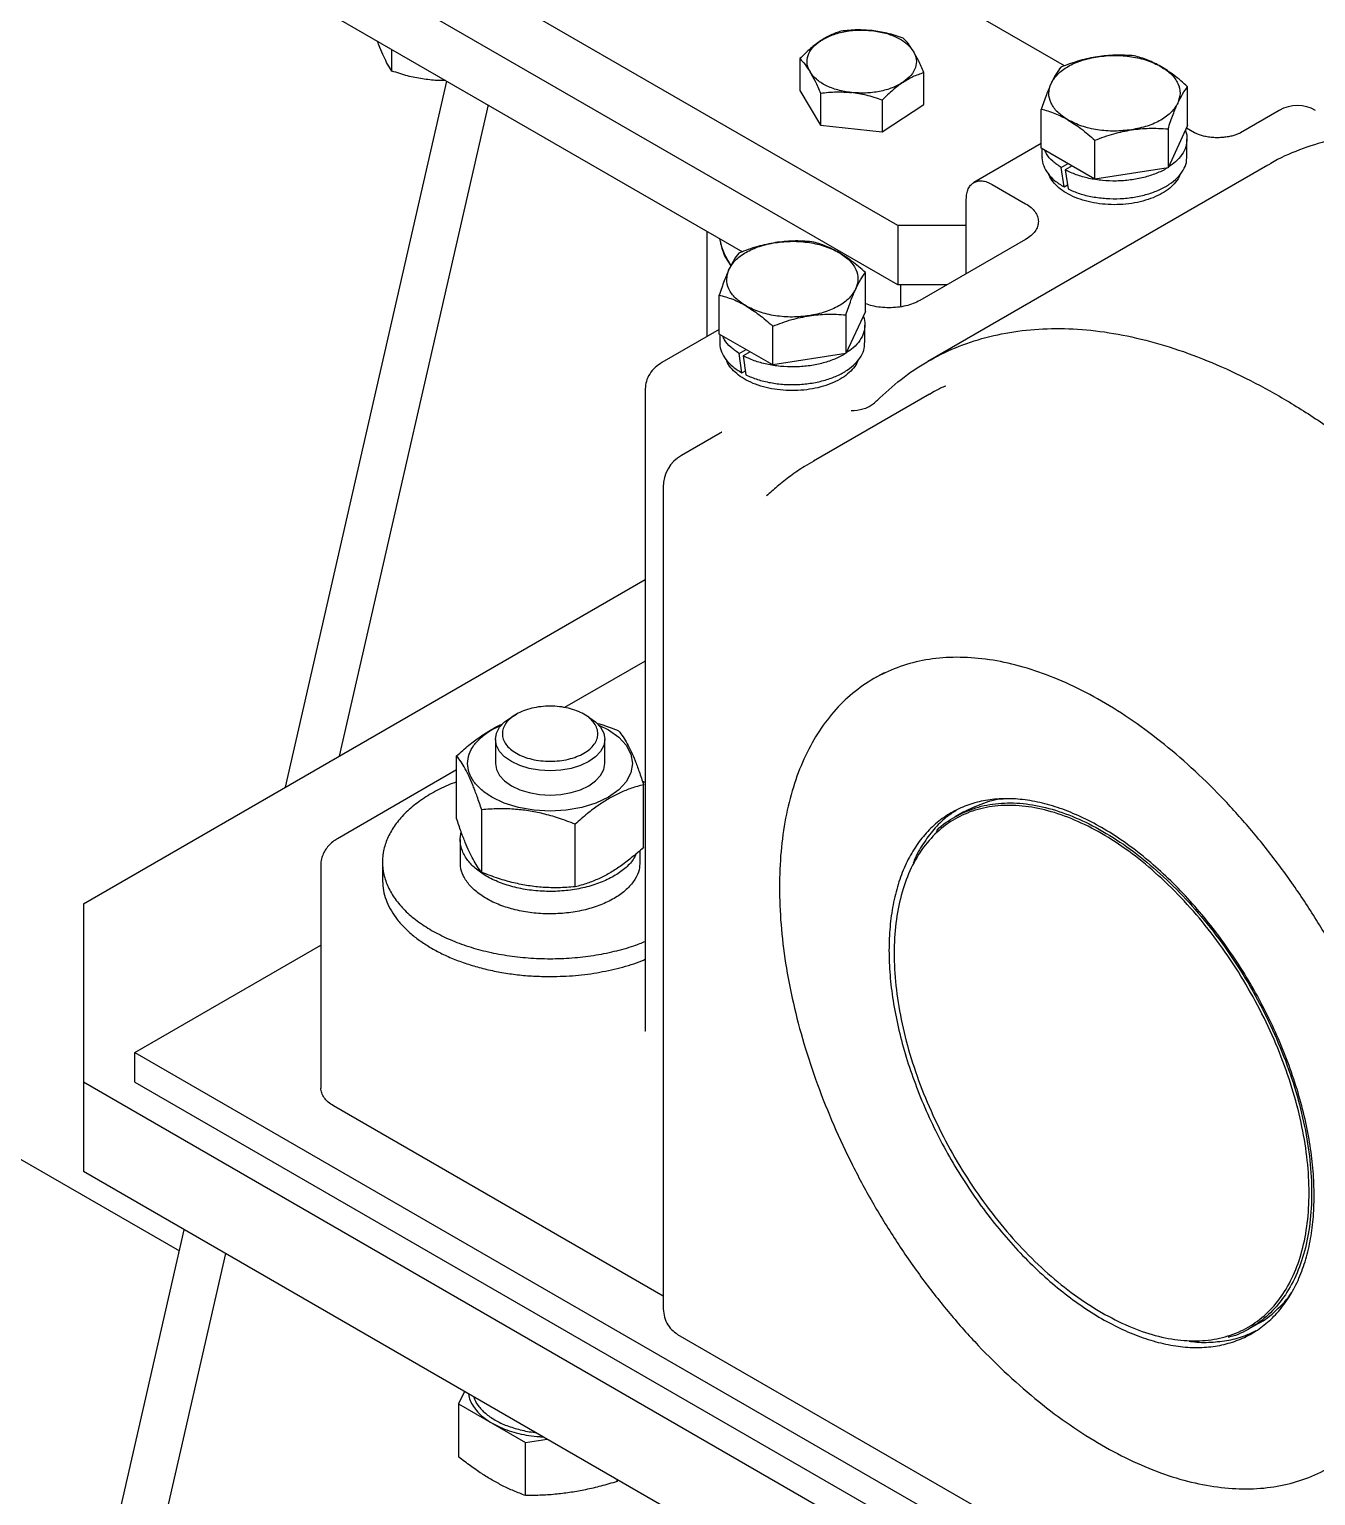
# Model space of a CAD drawing. Header units: millimetres. Extents: x 1293 to 41893, y 1011 to 26911.
# Drawn here: x 5473.9 to 5709.2, y 21956 to 22224.3 of the extents above; entities that cross this region are included whole.
import ezdxf

# ---------------------------------------------------------------- set-up
doc = ezdxf.new("R2010")
doc.units = ezdxf.units.MM
doc.header["$LTSCALE"] = 50
doc.layers.add('MAQUINAS', color=11, linetype='Continuous')

msp = doc.modelspace()

# ---------------------------------------------------------------- linework, layer by layer
at = {"layer": 'MAQUINAS', "linetype": 'Continuous', "lineweight": 25}
for p, q in [((5663.2521446, 22217.6446707), (5470.584074, 22328.8695804)), ((5632.7472273, 22188.4473862), (5430.043288, 22305.4658796)), ((5632.7472273, 22177.5601754), (5430.043288, 22294.5786687)), ((5430.5146925, 22283.963594), (5604.3227431, 22183.6263421)), ((5540.2008523, 22216.701238), (5540.2008523, 22220.6431217)), ((5614.8099721, 22218.9614206), (5614.8099721, 22213.1148501)), ((5637.485156, 22210.5873207), (5637.485156, 22216.4338912)), ((5520.738193, 22085.6665492), (5550.2514408, 22214.8410405)), ((5614.8099721, 22213.1148501), (5618.5829156, 22206.814786)), ((5618.5829156, 22212.6613565), (5618.5829156, 22206.814786)), ((5685.7717295, 22206.7358085), (5685.7717295, 22213.830081)), ((5557.7939131, 22210.4868639), (5530.5726128, 22091.3438389)), ((5629.9205075, 22211.3975918), (5629.9205075, 22205.5510213)), ((5629.9205075, 22205.5510213), (5637.485156, 22210.5873207)), ((5659.0032078, 22202.5951525), (5659.0032078, 22209.689425)), ((5702.5241272, 22209.4903054), (5695.4530594, 22205.4082648)), ((5618.5829156, 22206.814786), (5629.9205075, 22205.5510213)), ((5685.7717295, 22206.7358085), (5682.1854276, 22199.0092392)), ((5682.1854276, 22206.1035117), (5682.1854276, 22199.0092392)), ((5687.0342396, 22205.4082648), (5685.5525619, 22206.2636191)), ((5659.0032078, 22203.415736), (5646.6626915, 22196.2917076)), ((5668.8011668, 22196.9389112), (5659.0032078, 22202.5951525)), ((5659.1241353, 22202.5253425), (5659.1241353, 22200.996436)), ((5668.8011668, 22196.9389112), (5668.8011668, 22204.0331837)), ((5685.650802, 22200.996436), (5685.650802, 22204.2299376)), ((5700.4546496, 22199.4816041), (5638.2292529, 22163.5596472)), ((5662.6653916, 22199.021624), (5663.9294015, 22199.7513214)), ((5664.6555936, 22199.3622991), (5663.3654273, 22198.617502)), ((5663.1536999, 22195.4999559), (5662.6653916, 22199.021624)), ((5663.3654273, 22198.617502), (5663.8906664, 22195.1171535)), ((5682.1854276, 22199.0092392), (5668.8011668, 22196.9389112)), ((5649.9957539, 22195.9616539), (5656.1240127, 22192.4238854)), ((5663.1536999, 22195.4999559), (5663.8113923, 22195.8796336)), ((5645.2817087, 22179.6334917), (5645.2817087, 22193.2394089)), ((5597.8632974, 22168.120417), (5597.8632974, 22187.3553007)), ((5645.2817087, 22188.4473862), (5632.7472273, 22188.4473862)), ((5632.7472273, 22188.4473862), (5632.7472273, 22177.5601754)), ((5656.1240127, 22185.8926205), (5636.7964273, 22174.735043)), ((5601.1040154, 22182.7754957), (5602.2031378, 22181.0442828)), ((5626.8461644, 22172.7188038), (5626.8461644, 22179.8130764)), ((5600.0776427, 22168.5781478), (5600.0776427, 22175.6724203)), ((5641.6902304, 22177.5601754), (5632.7472273, 22177.5601754)), ((5633.2186364, 22177.5601754), (5633.2186364, 22173.5618841)), ((5626.8461644, 22172.7188038), (5623.2598625, 22164.9922345)), ((5609.8756017, 22162.9219065), (5609.8756017, 22170.016179)), ((5623.2598625, 22172.086507), (5623.2598625, 22164.9922345)), ((5626.7252369, 22166.9794313), (5626.7252369, 22170.212933)), ((5600.0776427, 22169.3987313), (5589.6061343, 22163.3536582)), ((5609.8756017, 22162.9219065), (5600.0776427, 22168.5781478)), ((5600.1985702, 22168.5083378), (5600.1985702, 22166.9794313)), ((5603.7398265, 22165.0046194), (5605.0038364, 22165.7343167)), ((5604.2281348, 22161.4829512), (5603.7398265, 22165.0046194)), ((5605.7300285, 22165.3452945), (5604.4398622, 22164.6004973)), ((5604.4398622, 22164.6004973), (5604.9651013, 22161.1001489)), ((5623.2598625, 22164.9922345), (5609.8756017, 22162.9219065)), ((5604.2281348, 22161.4829512), (5604.8858272, 22161.8626289)), ((5586.5583442, 22158.5420641), (5586.5583442, 22041.5045477)), ((5638.5386802, 22157.5800397), (5617.3254768, 22145.333918)), ((5600.2293462, 22150.4367853), (5593.1582784, 22146.3547447)), ((5589.8246741, 22140.5810857), (5589.8246741, 21990.5904203)), ((5483.7834033, 22064.3330032), (5586.5583442, 22123.6637137)), ((5586.5583442, 22108.7409172), (5571.8079194, 22100.2256782)), ((5630.2527836, 22106.609923), (5628.3671655, 22105.5213788)), ((5562.0788108, 22098.4965612), (5562.9718867, 22099.0122906)), ((5576.2220954, 22098.4958978), (5575.3288744, 22099.0117109)), ((5559.1498786, 22094.4145207), (5559.1498786, 22090.0022063)), ((5579.1498786, 22090.0022063), (5579.1498786, 22094.4145207)), ((5552.0477675, 22079.9481205), (5552.0477675, 22091.4115005)), ((5552.0477675, 22088.8183853), (5530.2423902, 22076.230409)), ((5586.5583442, 22086.5151008), (5586.05064, 22086.7109382)), ((5586.2519897, 22074.6572822), (5586.2519897, 22086.1206622)), ((5556.6302644, 22070.0752819), (5556.6302644, 22081.5386619)), ((5573.7323755, 22067.4298628), (5573.7323755, 22078.8932428)), ((5644.6825561, 22081.069755), (5643.2683425, 22080.2533469)), ((5552.6965453, 22076.0883509), (5552.6965453, 22071.9838724)), ((5585.6032119, 22071.9838724), (5585.6032119, 22074.098286)), ((5527.2087531, 22071.4386272), (5527.2087531, 22030.6115866)), ((5538.4832119, 22071.9838724), (5538.4832119, 22068.7177091)), ((5538.5131356, 22068.7166812), (5538.4865038, 22068.4583201)), ((5483.7834033, 22064.3330032), (5483.7834033, 22015.3458625)), ((5493.2114938, 22037.1202841), (5527.2087531, 22056.7464842)), ((5632.0823821, 22055.5297273), (5632.0823821, 22055.2575913)), ((5493.2114938, 22037.1202841), (5879.7632008, 21813.9687336)), ((5493.2114938, 22031.6766787), (5493.2114938, 22037.1202841)), ((5945.7598337, 21764.9833622), (5483.7834033, 22031.6766787)), ((5493.2114938, 22031.6766787), (5879.7632008, 21808.5251282)), ((5589.8246741, 21992.5512216), (5529.5518989, 22027.3459541)), ((5470.5840889, 22018.5840633), (5501.3531432, 22000.8214663)), ((5945.7598337, 21748.652546), (5483.7834033, 22015.3458625)), ((5477.18374, 21895.0360787), (5502.2375793, 22004.6924935)), ((5509.7800516, 22000.3383169), (5484.7262124, 21890.6819021)), ((5670.0242784, 21989.5331778), (5670.2599424, 21989.3970877)), ((5697.2639541, 21986.7200697), (5698.6781677, 21987.5364779)), ((5592.467787, 21985.545706), (5757.4593693, 21890.298093)), ((5553.4799166, 21975.1109218), (5552.4195525, 21972.8264024)), ((5552.4195525, 21972.8264024), (5552.4195525, 21963.1078758)), ((5552.4195525, 21972.8264024), (5564.6670012, 21965.7561007)), ((5564.6670012, 21965.7561007), (5568.6243338, 21966.3682358)), ((5564.6670012, 21956.0375742), (5564.6670012, 21965.7561007)), ((5581.3973273, 21958.6254842), (5581.3973273, 21958.9945437)), ((5581.561974, 21958.8994951), (5581.3973273, 21958.6254842))]:
    msp.add_line(p, q, dxfattribs=at)
at = {"layer": 'MAQUINAS', "linetype": 'Continuous', "lineweight": 25, "flags": 128}
for points in [[(5576.2219724, 22098.4958396), (5577.4645747, 22097.6217594), (5578.3886739, 22096.6237051), (5578.9577314, 22095.5407531), (5579.1498786, 22094.4145207), (5578.9577314, 22093.2882882), (5578.3886739, 22092.2053362), (5577.4645747, 22091.207282), (5576.2209464, 22090.3324801), (5574.7055809, 22089.6145488), (5572.9767129, 22089.0810777), (5571.1007818, 22088.7525678), (5569.1498786, 22088.6416435), (5567.1989754, 22088.7525678), (5565.3230443, 22089.0810777), (5563.5941763, 22089.6145488), (5562.0788108, 22090.3324801), (5560.8351825, 22091.207282), (5559.9110833, 22092.2053362), (5559.3420258, 22093.2882882), (5559.1498786, 22094.4145207), (5559.3420258, 22095.5407531), (5559.9110833, 22096.6237051), (5560.8351825, 22097.6217594), (5562.0788108, 22098.4965612)], [(5578.0397838, 22097.0005167), (5579.8154059, 22096.1592841), (5581.6912119, 22094.8397913), (5583.0850616, 22093.3343928), (5583.9433899, 22091.7009403), (5584.2332119, 22090.0022063), (5583.9433899, 22088.3034723), (5583.0850616, 22086.6700198), (5581.6912119, 22085.1646213), (5579.8154059, 22083.8451285), (5577.5297296, 22082.7622487), (5574.9220204, 22081.9575964), (5572.092491, 22081.462094), (5569.1498786, 22081.2947833), (5566.2072662, 22081.462094), (5563.3777368, 22081.9575964), (5560.7700276, 22082.7622487), (5558.4843513, 22083.8451285)], [(5559.1498786, 22090.0022063), (5559.3420258, 22088.8759738), (5559.9110833, 22087.7930219), (5560.8351825, 22086.7949676), (5562.0788108, 22085.9201657), (5563.5941763, 22085.2022344), (5565.3230443, 22084.6687633), (5567.1989754, 22084.3402534), (5569.1498786, 22084.2293292), (5571.1007818, 22084.3402534), (5572.9767129, 22084.6687633), (5574.7055809, 22085.2022344), (5576.2209464, 22085.9201657), (5577.4645747, 22086.7949676), (5578.3886739, 22087.7930219), (5578.9577314, 22088.8759738), (5579.1498786, 22090.0022063)]]:
    msp.add_lwpolyline(points, dxfattribs=at)
at = {"layer": 'MAQUINAS', "linetype": 'Continuous', "lineweight": 25}
for centre, start, end in [((5705.8571896, 22203.7166463), 60.007211009, 119.941642034), ((5596.4913408, 22140.5810857), 119.941642034, 180.046623554)]:
    msp.add_arc(centre, 6.6666667, start, end, dxfattribs=at)
for points in [[(5618.5922963, 22222.2088752), (5619.2142252, 22222.5647845), (5620.4580828, 22223.2766032), (5622.8472049, 22223.9379031), (5625.4336925, 22224.2696421), (5627.1735085, 22224.153309), (5628.0434165, 22224.0951425)], [(5628.0434165, 22224.0951425), (5628.8883028, 22223.9621664), (5630.5780754, 22223.6962143), (5632.7646938, 22222.8324327), (5634.5556, 22221.7051985), (5635.2509895, 22220.7772182), (5635.5986842, 22220.3132281)], [(5616.6964438, 22216.5406934), (5616.4734864, 22217.0295788), (5616.0275715, 22218.0073496), (5616.2300751, 22219.5324312), (5617.0256565, 22220.9914043), (5618.0700831, 22221.8030515), (5618.5922963, 22222.2088752)], [(5635.5986842, 22220.3132281), (5635.8216417, 22219.8243427), (5636.2675566, 22218.8465719), (5636.065053, 22217.3214903), (5635.2694715, 22215.8625172), (5634.225045, 22215.0508699), (5633.7028317, 22214.6450463)], [(5660.7963587, 22214.4278755), (5661.1440608, 22215.0003598), (5661.839465, 22216.1453285), (5663.8167642, 22217.5826812), (5666.3066019, 22218.7241517), (5668.2899607, 22219.1256), (5669.2816401, 22219.3263241)], [(5669.2816401, 22219.3263241), (5670.3143107, 22219.4387341), (5672.3796519, 22219.663554), (5675.5245642, 22219.3936879), (5678.4818744, 22218.7196392), (5680.0757915, 22217.9287914), (5680.87275, 22217.5333675)], [(5624.2517115, 22212.758779), (5623.4068252, 22212.891755), (5621.7170527, 22213.1577071), (5619.5304342, 22214.0214888), (5617.7395281, 22215.148723), (5617.0441386, 22216.0767033), (5616.6964438, 22216.5406934)], [(5680.87275, 22217.5333675), (5681.5577185, 22217.0732931), (5682.9276556, 22216.1531444), (5684.0952687, 22214.4459255), (5684.5627412, 22212.6304063), (5684.1732994, 22211.4381102), (5683.9785786, 22210.8419622)], [(5633.7028317, 22214.6450463), (5633.0809029, 22214.289137), (5631.8370453, 22213.5773183), (5629.4479232, 22212.9160183), (5626.8614356, 22212.5842794), (5625.1216195, 22212.7006125), (5624.2517115, 22212.758779)], [(5663.9021873, 22207.7364701), (5663.2172188, 22208.1965445), (5661.8472817, 22209.1166932), (5660.6796686, 22210.8239121), (5660.2121961, 22212.6394313), (5660.6016379, 22213.8317274), (5660.7963587, 22214.4278755)], [(5683.9785786, 22210.8419622), (5683.6308765, 22210.2694778), (5682.9354723, 22209.1245092), (5680.9581731, 22207.6871564), (5678.4683354, 22206.5456859), (5676.4849766, 22206.1442376), (5675.4932972, 22205.9435135)], [(5675.4932972, 22205.9435135), (5674.4606266, 22205.8311035), (5672.3952854, 22205.6062836), (5669.2503731, 22205.8761497), (5666.2930629, 22206.5501984), (5664.6991458, 22207.3410462), (5663.9021873, 22207.7364701)], [(5645.2817087, 22193.2394089), (5645.299253, 22193.585562), (5645.3343417, 22194.2778683), (5645.6146512, 22195.1437985), (5646.0503176, 22195.8395492), (5646.6410899, 22196.328497), (5647.3598463, 22196.5957698), (5648.1801493, 22196.6253104), (5649.0701582, 22196.4352104), (5649.687222, 22196.1195061), (5649.9957539, 22195.9616539)], [(5656.1240127, 22192.4238854), (5656.4731978, 22192.1979977), (5657.171568, 22191.7462221), (5657.9032072, 22190.9354895), (5658.3647712, 22190.0654228), (5658.5183521, 22189.158253), (5658.3647712, 22188.2510832), (5657.9032072, 22187.3810164), (5657.171568, 22186.5702838), (5656.4731978, 22186.1185083), (5656.1240127, 22185.8926205)], [(5601.8707936, 22180.4108708), (5602.2184957, 22180.9833551), (5602.9138999, 22182.1283238), (5604.8911991, 22183.5656765), (5607.3810368, 22184.7071471), (5609.3643956, 22185.1085953), (5610.356075, 22185.3093195)], [(5610.356075, 22185.3093195), (5611.3887456, 22185.4217294), (5613.4540868, 22185.6465494), (5616.5989991, 22185.3766832), (5619.5563093, 22184.7026345), (5621.1502264, 22183.9117867), (5621.9471849, 22183.5163628)], [(5621.9471849, 22183.5163628), (5622.6321534, 22183.0562884), (5624.0020905, 22182.1361397), (5625.1697036, 22180.4289209), (5625.6371761, 22178.6134016), (5625.2477343, 22177.4211055), (5625.0530135, 22176.8249575)], [(5604.9766222, 22173.7194655), (5604.2916537, 22174.1795398), (5602.9217166, 22175.0996886), (5601.7541035, 22176.8069074), (5601.286631, 22178.6224267), (5601.6760728, 22179.8147228), (5601.8707936, 22180.4108708)], [(5625.0530135, 22176.8249575), (5624.7053114, 22176.2524732), (5624.0099072, 22175.1075045), (5622.032608, 22173.6701518), (5619.5427703, 22172.5286812), (5617.5594115, 22172.127233), (5616.5677321, 22171.9265088)], [(5616.5677321, 22171.9265088), (5615.5350615, 22171.8140989), (5613.4697203, 22171.5892789), (5610.324808, 22171.8591451), (5607.3674978, 22172.5331938), (5605.7735807, 22173.3240416), (5604.9766222, 22173.7194655)], [(5629.4911779, 22156.909697), (5630.9378306, 22158.2236166), (5633.831136, 22160.8514557), (5638.7040203, 22163.9676131), (5643.9306071, 22166.454208), (5649.5194962, 22168.2386658), (5655.4262019, 22169.3256423), (5661.6179585, 22169.7044445), (5668.0566258, 22169.3738935), (5674.7035528, 22168.3356876), (5681.5185689, 22166.596172), (5688.4605597, 22164.1658236), (5695.4876254, 22161.0593154), (5702.557358, 22157.2953942), (5709.6270906, 22152.8967759), (5716.6541563, 22147.8900067), (5723.5961471, 22142.3053032), (5730.4111632, 22136.1763686), (5737.0580901, 22129.540196), (5743.4967575, 22122.4368199), (5749.6885141, 22114.9091678), (5755.5952197, 22107.0024541), (5761.1841089, 22098.7652022), (5766.4106957, 22090.2441187), (5771.28358, 22081.5018488), (5774.1768853, 22075.5334704), (5775.623538, 22072.5492812)], [(5728.9560112, 21999.3336356), (5728.9013171, 21997.1384414), (5728.7919289, 21992.7480529), (5727.9098841, 21986.641276), (5726.5111724, 21980.9608151), (5724.5576031, 21975.7911992), (5722.0818328, 21971.1742235), (5719.1039953, 21967.1564931), (5715.6537628, 21963.7761273), (5711.7640965, 21961.0658346), (5707.4725274, 21959.0516754), (5702.8203666, 21957.7530582), (5697.852422, 21957.1824863), (5692.6165363, 21957.3454557), (5687.1631342, 21958.2403964), (5681.544735, 21959.8586899), (5675.8154469, 21962.184751), (5670.0304461, 21965.1961785), (5664.2454452, 21968.8639708), (5658.5161571, 21973.1528049), (5652.8977579, 21978.0213771), (5647.4443558, 21983.4228004), (5642.2084701, 21989.305056), (5637.2405253, 21995.6114947), (5632.5883653, 22002.281382), (5628.2967931, 22009.2504833), (5624.4071387, 22016.4516822), (5620.9568617, 22023.8156273), (5617.9791902, 22031.2713998), (5615.5028007, 22038.7471966), (5613.5515422, 22046.1710215), (5612.1442065, 22053.4713792), (5611.2943469, 22060.5779632), (5611.010148, 22067.4223331), (5611.2943469, 22073.9385741), (5612.1442065, 22080.063931), (5613.5515422, 22085.7394134), (5615.5028007, 22090.9103633), (5617.9791902, 22095.5269816), (5620.9568617, 22099.5448077), (5624.4071387, 22102.9251479), (5628.2967931, 22105.6354474), (5632.5883653, 22107.6496048), (5637.2405253, 22108.9482225), (5642.2084701, 22109.5187942), (5647.4443558, 22109.3558249), (5652.8977579, 22108.4608842), (5658.5161571, 22106.8425907), (5664.2454452, 22104.5165296), (5670.0304461, 22101.5051021), (5675.8154469, 22097.8373098), (5681.544735, 22093.5484757), (5687.1631342, 22088.6799035), (5692.6165363, 22083.2784802), (5697.852422, 22077.3962246), (5702.8203666, 22071.089786), (5707.4725274, 22064.4198982), (5711.7640965, 22057.4507988), (5715.6537628, 22050.249593), (5719.1039953, 22042.8856735), (5722.0818328, 22035.4298052), (5724.5576031, 22027.9543659), (5726.5111724, 22020.529207), (5727.9098841, 22013.2338278), (5728.7919289, 22006.1086638), (5728.9013171, 22001.5919783), (5728.9560112, 21999.3336356)], [(5562.9718867, 22099.0122906), (5563.3992246, 22099.2324407), (5564.2539006, 22099.672741), (5565.7876798, 22100.1340284), (5567.4336208, 22100.4249906), (5569.1500839, 22100.521969), (5570.8653153, 22100.4245801), (5572.5149514, 22100.1356705), (5574.0351817, 22099.6665831), (5575.3676961, 22099.0352802), (5576.461257, 22098.2660396), (5577.2738474, 22097.3884183), (5577.7742378, 22096.436144), (5577.943199, 22095.4458117), (5577.7742378, 22094.4554794), (5577.2738473, 22093.5032051), (5576.4612573, 22092.625584), (5575.3676951, 22091.8563427), (5574.0351857, 22091.2250426), (5572.5149366, 22090.7559444), (5570.8653703, 22090.4670751), (5569.1498786, 22090.3695359), (5567.4343869, 22090.4670751), (5565.7848206, 22090.7559443), (5564.2645713, 22091.2250428), (5562.9320632, 22091.8563421), (5561.838496, 22092.6255863), (5561.0259246, 22093.5031966), (5560.5254644, 22094.4555112), (5560.3567635, 22095.4456932), (5560.5247533, 22096.4365863), (5561.0287691, 22097.3867677), (5561.827829, 22098.2721997), (5562.5905341, 22098.7655936), (5562.9718867, 22099.0122906)], [(5708.921319, 22010.8994172), (5708.8852209, 22009.450589), (5708.8130247, 22006.5529326), (5708.2308752, 22002.5224599), (5707.3077254, 21998.7733557), (5706.0183697, 21995.3614092), (5704.3843613, 21992.3142052), (5702.4189886, 21989.6625031), (5700.1418351, 21987.4314617), (5697.5746554, 21985.6426685), (5694.7422198, 21984.3133235), (5691.6717936, 21983.4562361), (5688.3929502, 21983.0796587), (5684.9372656, 21983.1872184), (5681.3380202, 21983.7778793), (5677.6298768, 21984.845953), (5673.8485466, 21986.3811534), (5670.0304461, 21988.3686955), (5666.2123455, 21990.7894384), (5662.4310153, 21993.6200689), (5658.7228719, 21996.8333266), (5655.1236265, 22000.3982659), (5651.667942, 22004.2805547), (5648.3890984, 22008.4428042), (5645.3186728, 22012.8449298), (5642.4862351, 22017.4445366), (5639.9190632, 22022.1973279), (5637.6418804, 22027.0575317), (5635.6766172, 22031.9783416), (5634.0422001, 22036.9123674), (5632.7543695, 22041.8120919), (5631.8255279, 22046.630328), (5631.2646206, 22051.3206734), (5631.0770493, 22055.8379576), (5631.2646206, 22060.1386766), (5631.8255279, 22064.1814122), (5632.7543695, 22067.9272306), (5634.0422001, 22071.3400575), (5635.6766172, 22074.3870256), (5637.6418804, 22077.0387908), (5639.9190632, 22079.2698153), (5642.4862351, 22081.058613), (5645.3186728, 22082.3879569), (5648.3890984, 22083.2450446), (5651.667942, 22083.6216219), (5655.1236265, 22083.5140622), (5658.7228719, 22082.9234013), (5662.4310153, 22081.8553276), (5666.2123455, 22080.3201272), (5670.0304461, 22078.3325851), (5673.8485466, 22075.9118422), (5677.6298768, 22073.0812116), (5681.3380202, 22069.867954), (5684.9372656, 22066.3030147), (5688.3929502, 22062.4207259), (5691.6717936, 22058.2584765), (5694.7422198, 22053.8563505), (5697.5746554, 22049.2567449), (5700.1418351, 22044.5039491), (5702.4189886, 22039.6437622), (5704.3843613, 22034.7228891), (5706.0183697, 22029.7890992), (5707.3077254, 22024.8884943), (5708.2308752, 22020.0735441), (5708.8130247, 22015.3709358), (5708.8852209, 22012.3899234), (5708.921319, 22010.8994172)], [(5670.0304461, 21989.5296167), (5668.3746521, 21990.5578411), (5665.0630642, 21992.6142899), (5660.1806757, 21996.5968789), (5655.4668194, 22001.1545025), (5651.0021509, 22006.2774353), (5646.8630617, 22011.8597332), (5643.1203729, 22017.810782), (5639.8381229, 22024.0274446), (5637.072472, 22030.4037041), (5634.8707411, 22036.8303665), (5633.2706025, 22043.1974952), (5632.2994351, 22049.39614), (5631.9738557, 22055.3202423), (5632.2994351, 22060.8684385), (5633.2706025, 22065.9457976), (5634.8707411, 22070.4654444), (5637.072472, 22074.3500467), (5639.8381229, 22077.5331378), (5643.1203729, 22079.9602541), (5646.8630617, 22081.5898669), (5651.0021509, 22082.3940933), (5655.4668194, 22082.3591725), (5660.1806757, 22081.4857022), (5665.0630642, 22079.7886276), (5670.0304461, 22077.2969862), (5674.9978279, 22074.0534107), (5679.8802164, 22070.1133994), (5684.5940727, 22065.5443671), (5689.0587413, 22060.4244913), (5693.1978304, 22054.8413743), (5696.9405192, 22048.890545), (5700.2227692, 22042.6738235), (5702.9884201, 22036.2975798), (5705.190151, 22029.8709132), (5706.7902896, 22023.5037856), (5707.761457, 22017.3051405), (5708.0870364, 22011.3810383), (5707.761457, 22005.832842), (5706.7902896, 22000.7554833), (5705.190151, 21996.2358353), (5702.9884201, 21992.3512372), (5700.2227692, 21989.1681304), (5696.9405192, 21986.7410729), (5693.1978304, 21985.1112406), (5689.0587413, 21984.3078333), (5684.5940727, 21984.3396971), (5679.8802164, 21985.2245761), (5674.9978279, 21986.8790729), (5671.68624, 21988.6461021), (5670.0304461, 21989.5296167)], [(5538.4865038, 22068.4583201), (5538.5283411, 22067.8900756), (5538.6120157, 22066.7535866), (5539.096984, 22065.0677252), (5539.8401952, 22063.4155014), (5540.8609979, 22061.8126613), (5542.1416727, 22060.2732536), (5543.6771061, 22058.8144037), (5545.4342509, 22057.4390686), (5546.7882641, 22056.6126571), (5547.4652706, 22056.1994514)], [(5547.4652706, 22056.1994514), (5548.1810415, 22055.8086238), (5549.6125832, 22055.0269687), (5551.9949917, 22054.0125906), (5554.5220676, 22053.1262038), (5557.188689, 22052.3868859), (5559.9651903, 22051.7975891), (5562.827236, 22051.3685424), (5565.7475499, 22051.0885761), (5567.71622, 22051.0402718), (5568.700555, 22051.0161197)], [(5529.5518989, 22027.3459541), (5529.202409, 22027.5718419), (5528.5034294, 22028.0236174), (5527.776361, 22028.83435), (5527.2974278, 22029.7044168), (5527.2383113, 22030.3091966), (5527.2087531, 22030.6115866)]]:
    msp.add_open_spline(points, degree=3, dxfattribs=at)
for points, knots in [([(5622.3746206, 22223.99772), (5621.724927, 22223.7794998), (5620.4843129, 22223.3628001), (5619.2027306, 22222.5811739), (5618.5922963, 22222.2088752)], [0, 0, 0, 0, 0.523687075, 1, 1, 1, 1]), ([(5628.0434165, 22224.0951425), (5627.1285222, 22224.163014), (5625.2077379, 22224.3055077), (5623.3483552, 22224.1035058), (5622.3746206, 22223.99772)], [0, 0, 0, 0, 0.476312925, 1, 1, 1, 1]), ([(5633.7122125, 22222.7339553), (5632.7384778, 22223.0568192), (5630.8790952, 22223.6733398), (5628.9583109, 22223.9590534), (5628.0434165, 22224.0951425)], [0, 0, 0, 0, 0.523687075, 1, 1, 1, 1]), ([(5538.7065598, 22219.3316053), (5538.4655469, 22219.871414), (5538.0833321, 22220.7274794), (5537.7091992, 22221.7745084), (5537.5709831, 22222.1613129)], [0, 0, 0, 0, 0.6305694446, 1, 1, 1, 1]), ([(5618.5922963, 22222.2088752), (5617.9818621, 22221.7683589), (5616.7002797, 22220.8435127), (5615.4596657, 22219.6082905), (5614.8099721, 22218.9614206)], [0, 0, 0, 0, 0.476312925, 1, 1, 1, 1]), ([(5635.5986842, 22220.3132281), (5635.2942241, 22220.7875071), (5634.6550222, 22221.783237), (5634.0362536, 22222.407196), (5633.7122125, 22222.7339553)], [0, 0, 0, 0, 0.476312925, 1, 1, 1, 1]), ([(5540.2008523, 22216.701238), (5539.9436641, 22217.0822241), (5539.450818, 22217.8123024), (5538.9473139, 22218.8401383), (5538.7065598, 22219.3316053)], [0, 0, 0, 0, 0.5218429017, 1, 1, 1, 1]), ([(5614.8099721, 22218.9614206), (5615.1340132, 22218.6346613), (5615.7527818, 22218.0107023), (5616.3919837, 22217.0149724), (5616.6964438, 22216.5406934)], [0, 0, 0, 0, 0.523687075, 1, 1, 1, 1]), ([(5637.485156, 22216.4338912), (5637.1611149, 22217.1893001), (5636.5423463, 22218.6317817), (5635.9031444, 22219.7707315), (5635.5986842, 22220.3132281)], [0, 0, 0, 0, 0.523687075, 1, 1, 1, 1]), ([(5669.2816401, 22219.3263241), (5668.2015885, 22219.1183272), (5665.9340631, 22218.6816458), (5663.7390235, 22217.8509953), (5662.5895097, 22217.4159943)], [0, 0, 0, 0, 0.476312925, 1, 1, 1, 1]), ([(5675.9737705, 22219.4863223), (5674.8242567, 22219.565701), (5672.6292172, 22219.7172775), (5670.3616918, 22219.4524601), (5669.2816401, 22219.3263241)], [0, 0, 0, 0, 0.523687075, 1, 1, 1, 1]), ([(5680.87275, 22217.5333675), (5680.0820974, 22217.948871), (5678.4221536, 22218.8212042), (5676.8152731, 22219.2577231), (5675.9737705, 22219.4863223)], [0, 0, 0, 0, 0.476312925, 1, 1, 1, 1]), ([(5545.7776276, 22215.2495647), (5544.8791213, 22215.4157787), (5543.0000185, 22215.7633926), (5541.1606919, 22216.379649), (5540.2008523, 22216.701238)], [0, 0, 0, 0, 0.4781570983, 1, 1, 1, 1]), ([(5616.6964438, 22216.5406934), (5617.000904, 22215.9981969), (5617.6401059, 22214.859247), (5618.2588744, 22213.4167655), (5618.5829156, 22212.6613565)], [0, 0, 0, 0, 0.47631292503, 1, 1, 1, 1]), ([(5633.7028317, 22214.6450463), (5634.313266, 22215.017345), (5635.5948483, 22215.7989713), (5636.8354624, 22216.215671), (5637.485156, 22216.4338912)], [0, 0, 0, 0, 0.476312925, 1, 1, 1, 1]), ([(5662.5895097, 22217.4159943), (5662.2814984, 22217.0095839), (5661.6933393, 22216.2335281), (5661.0857577, 22215.0104455), (5660.7963587, 22214.4278755)], [0, 0, 0, 0, 0.523687075, 1, 1, 1, 1]), ([(5685.7717295, 22213.830081), (5684.930227, 22214.5730599), (5683.3233465, 22215.9918058), (5681.6634027, 22217.0360029), (5680.87275, 22217.5333675)], [0, 0, 0, 0, 0.52368707497, 1, 1, 1, 1]), ([(5550.0156577, 22214.9771552), (5549.4998281, 22214.9679232), (5548.1035452, 22214.9429336), (5546.6771002, 22215.1309851), (5545.7776276, 22215.2495647)], [0, 0, 0, 0, 0.3694305554, 1, 1, 1, 1]), ([(5618.5829156, 22212.6613565), (5619.5566502, 22212.7671423), (5621.4160329, 22212.9691442), (5623.3368172, 22212.8266506), (5624.2517115, 22212.758779)], [0, 0, 0, 0, 0.523687075, 1, 1, 1, 1]), ([(5629.9205075, 22211.3975918), (5628.9467728, 22211.7204557), (5627.0873901, 22212.3369763), (5625.1666059, 22212.6226899), (5624.2517115, 22212.758779)], [0, 0, 0, 0, 0.523687075, 1, 1, 1, 1]), ([(5633.7028317, 22214.6450463), (5633.0923975, 22214.2045301), (5631.8108152, 22213.2796839), (5630.5702011, 22212.0444617), (5629.9205075, 22211.3975918)], [0, 0, 0, 0, 0.476312925, 1, 1, 1, 1]), ([(5660.7963587, 22214.4278755), (5660.5069598, 22213.7634444), (5659.8993782, 22212.3684979), (5659.3112191, 22210.610215), (5659.0032078, 22209.689425)], [0, 0, 0, 0, 0.476312925, 1, 1, 1, 1]), ([(5683.9785786, 22210.8419622), (5684.2679775, 22211.4245322), (5684.8755591, 22212.6476148), (5685.4637182, 22213.4236706), (5685.7717295, 22213.830081)], [0, 0, 0, 0, 0.476312925, 1, 1, 1, 1]), ([(5682.1854276, 22206.1035117), (5682.4934389, 22207.0243017), (5683.081598, 22208.7825846), (5683.6891796, 22210.1775311), (5683.9785786, 22210.8419622)], [0, 0, 0, 0, 0.523687075, 1, 1, 1, 1]), ([(5663.9021873, 22207.7364701), (5663.1115346, 22208.1519737), (5661.4515908, 22209.0243069), (5659.8447103, 22209.4608257), (5659.0032078, 22209.689425)], [0, 0, 0, 0, 0.476312925, 1, 1, 1, 1]), ([(5663.9021873, 22207.7364701), (5664.69284, 22207.2391055), (5666.3527838, 22206.1949084), (5667.9596642, 22204.7761626), (5668.8011668, 22204.0331837)], [0, 0, 0, 0, 0.476312925, 1, 1, 1, 1]), ([(5668.8011668, 22204.0331837), (5669.9506806, 22204.4681846), (5672.1457202, 22205.2988352), (5674.4132456, 22205.7355165), (5675.4932972, 22205.9435135)], [0, 0, 0, 0, 0.52368707497, 1, 1, 1, 1]), ([(5675.4932972, 22205.9435135), (5676.5733488, 22206.0696494), (5678.8408742, 22206.3344669), (5681.0359138, 22206.1828903), (5682.1854276, 22206.1035117)], [0, 0, 0, 0, 0.476312925, 1, 1, 1, 1]), ([(5685.3500776, 22205.8273734), (5685.3593176, 22205.8103363), (5685.6244917, 22205.3213954), (5685.6983222, 22204.2965533), (5685.5185176, 22202.8155834), (5684.7791075, 22201.3844009), (5683.7050834, 22200.1279282), (5682.6972214, 22199.4464317), (5682.2470717, 22199.1420493)], [0, 0, 0, 0, 0.0074543067, 0.2139277079, 0.4204011091, 0.6268745103, 0.8333479115, 1, 1, 1, 1]), ([(5695.4530594, 22205.4082648), (5695.3852485, 22205.3707019), (5695.1960606, 22205.2659037), (5694.7416592, 22205.066496), (5694.0592927, 22204.844101), (5693.2346346, 22204.6574981), (5692.3032389, 22204.5316973), (5691.307848, 22204.4835184), (5690.3000465, 22204.521156), (5689.3352515, 22204.6419904), (5688.4661362, 22204.8323907), (5687.7428665, 22205.0661693), (5687.2821333, 22205.27042), (5687.0945641, 22205.3747205), (5687.0342396, 22205.4082648)], [0, 0, 0, 0, 0.0471406477, 0.1315191695, 0.217960668, 0.3074190787, 0.3995904856, 0.4937165833, 0.5888119497, 0.6836746188, 0.7771427736, 0.8685382261, 0.9577203022, 1, 1, 1, 1]), ([(5719.7929893, 22205.2577358), (5719.0916696, 22205.2236981), (5716.3186273, 22205.0891116), (5711.7491127, 22204.1423629), (5706.1795516, 22202.3398921), (5702.4243746, 22200.7342254), (5700.6446329, 22199.5625489), (5700.4736544, 22199.4499868)], [0, 0, 0, 0, 0.0982698975, 0.3885625448, 0.6788551921, 0.9691478395, 1, 1, 1, 1]), ([(5662.6653916, 22199.021624), (5662.1221748, 22199.4042463), (5661.0357413, 22200.1694908), (5660.048758, 22201.2766721), (5659.7507042, 22201.988613), (5659.6540805, 22202.2194117)], [0, 0, 0, 0, 0.4032764078, 0.8065528156, 1, 1, 1, 1]), ([(5659.1517348, 22200.9952815), (5659.142819, 22200.9327188), (5659.0636444, 22200.3771462), (5659.3881078, 22199.323371), (5660.157219, 22197.9088371), (5661.409169, 22196.5939989), (5662.5721896, 22195.8646369), (5663.1536999, 22195.4999559)], [0, 0, 0, 0, 0.0307493132, 0.2730619849, 0.5153746566, 0.7576873283, 1, 1, 1, 1]), ([(5663.8906664, 22195.1171535), (5664.5801642, 22194.8212998), (5665.9591599, 22194.2295923), (5668.3542931, 22193.6550568), (5670.8778751, 22193.3401542), (5673.4642284, 22193.3167839), (5676.0085608, 22193.5804413), (5678.4173614, 22194.122676), (5680.6001459, 22194.9227517), (5682.4734426, 22195.9507639), (5683.973324, 22197.1680605), (5685.0196183, 22198.5291589), (5685.5938053, 22199.8274862), (5685.5957804, 22200.6603127), (5685.5965801, 22200.9975306)], [0, 0, 0, 0, 0.0856134203, 0.1712268405, 0.2568402608, 0.3424536811, 0.4280671014, 0.5136805216, 0.5992939419, 0.6849073622, 0.7705207824, 0.8561342027, 0.941747623, 1, 1, 1, 1]), ([(5684.3976826, 22197.8331848), (5684.3714606, 22197.7367426), (5684.2332781, 22197.2285187), (5683.6159946, 22196.3561835), (5682.5559382, 22195.2648028), (5681.152063, 22194.3030183), (5679.4865234, 22193.49615), (5677.6001765, 22192.8701952), (5675.5539051, 22192.4441206), (5673.4099669, 22192.2311288), (5671.2345988, 22192.2377581), (5669.0946686, 22192.4638033), (5667.0563289, 22192.9023283), (5665.181437, 22193.5397325), (5663.5311089, 22194.3567513), (5662.1435448, 22195.3268707), (5661.1085656, 22196.4252757), (5660.5236286, 22197.2563637), (5660.4014508, 22197.7192487), (5660.3879961, 22197.7702234)], [0, 0, 0, 0, 0.0152498845, 0.0803627032, 0.145475522, 0.2105883408, 0.2757011596, 0.3408139783, 0.4059267971, 0.4710396159, 0.5361524347, 0.6012652535, 0.6663780722, 0.731490891, 0.7966037098, 0.8617165286, 0.9268293473, 0.9919421661, 1, 1, 1, 1]), ([(5682.032454, 22198.9855766), (5682.001639, 22198.962886), (5681.4422775, 22198.5510014), (5680.0073435, 22197.9277063), (5677.7884874, 22197.1787725), (5675.3243722, 22196.7149791), (5672.7618971, 22196.5279442), (5670.1805778, 22196.6303177), (5667.6894005, 22197.0215176), (5665.3499913, 22197.6681946), (5664.0269487, 22198.3010662), (5663.3654273, 22198.617502)], [0, 0, 0, 0, 0.0072349554, 0.131330586, 0.2554262165, 0.3795218471, 0.5036174777, 0.6277131083, 0.7518087388, 0.8759043694, 1, 1, 1, 1]), ([(5600.1784035, 22186.0188184), (5600.2268796, 22185.7176456), (5600.4158229, 22184.5437764), (5600.8105564, 22183.5295259), (5601.1040154, 22182.7754957)], [0, 0, 0, 0, 0.25656412061, 1, 1, 1, 1]), ([(5602.2426291, 22181.119549), (5601.9297812, 22181.6329639), (5601.1642037, 22182.8893541), (5600.4781558, 22184.6000278), (5600.2786763, 22185.6840967), (5600.2216815, 22185.9938346)], [0, 0, 0, 0, 0.3304710047, 0.8087036088, 1, 1, 1, 1]), ([(5603.6639446, 22183.3989897), (5603.3559333, 22182.9925792), (5602.7677742, 22182.2165234), (5602.1601926, 22180.9934408), (5601.8707936, 22180.4108708)], [0, 0, 0, 0, 0.523687075, 1, 1, 1, 1]), ([(5610.356075, 22185.3093195), (5609.2760234, 22185.1013225), (5607.008498, 22184.6646411), (5604.8134584, 22183.8339906), (5603.6639446, 22183.3989897)], [0, 0, 0, 0, 0.476312925, 1, 1, 1, 1]), ([(5617.0482054, 22185.4693177), (5615.8986916, 22185.5486963), (5613.7036521, 22185.7002729), (5611.4361267, 22185.4354554), (5610.356075, 22185.3093195)], [0, 0, 0, 0, 0.523687075, 1, 1, 1, 1]), ([(5621.9471849, 22183.5163628), (5621.1565323, 22183.9318664), (5619.4965885, 22184.8041996), (5617.889708, 22185.2407184), (5617.0482054, 22185.4693177)], [0, 0, 0, 0, 0.476312925, 1, 1, 1, 1]), ([(5626.8461644, 22179.8130764), (5626.0046619, 22180.5560552), (5624.3977814, 22181.9748011), (5622.7378376, 22183.0189982), (5621.9471849, 22183.5163628)], [0, 0, 0, 0, 0.52368707497, 1, 1, 1, 1]), ([(5601.8707936, 22180.4108708), (5601.5813947, 22179.7464397), (5600.9738131, 22178.3514932), (5600.385654, 22176.5932104), (5600.0776427, 22175.6724203)], [0, 0, 0, 0, 0.476312925, 1, 1, 1, 1]), ([(5625.0530135, 22176.8249575), (5625.3424124, 22177.4075275), (5625.949994, 22178.6306101), (5626.5381531, 22179.4066659), (5626.8461644, 22179.8130764)], [0, 0, 0, 0, 0.47631292503, 1, 1, 1, 1]), ([(5604.9766222, 22173.7194655), (5604.1859695, 22174.134969), (5602.5260257, 22175.0073022), (5600.9191452, 22175.4438211), (5600.0776427, 22175.6724203)], [0, 0, 0, 0, 0.476312925, 1, 1, 1, 1]), ([(5623.2598625, 22172.086507), (5623.5678738, 22173.007297), (5624.1560329, 22174.7655799), (5624.7636145, 22176.1605264), (5625.0530135, 22176.8249575)], [0, 0, 0, 0, 0.523687075, 1, 1, 1, 1]), ([(5604.9766222, 22173.7194655), (5605.7672749, 22173.2221009), (5607.4272187, 22172.1779038), (5609.0340991, 22170.7591579), (5609.8756017, 22170.016179)], [0, 0, 0, 0, 0.476312925, 1, 1, 1, 1]), ([(5636.7964273, 22174.735043), (5636.405141, 22174.5334671), (5635.6225683, 22174.1303153), (5634.2181092, 22173.7078832), (5632.7112383, 22173.4416781), (5631.1387115, 22173.3520831), (5629.571354, 22173.4442319), (5628.1044337, 22173.6884358), (5627.2491078, 22173.9777577), (5626.8461644, 22174.1140571)], [0, 0, 0, 0, 0.1451228473, 0.2902456946, 0.4353685419, 0.5804913892, 0.7256142365, 0.8707370838, 1, 1, 1, 1]), ([(5609.8756017, 22170.016179), (5611.0251155, 22170.45118), (5613.2201551, 22171.2818305), (5615.4876805, 22171.7185118), (5616.5677321, 22171.9265088)], [0, 0, 0, 0, 0.523687075, 1, 1, 1, 1]), ([(5616.5677321, 22171.9265088), (5617.6477837, 22172.0526448), (5619.9153091, 22172.3174622), (5622.1103487, 22172.1658857), (5623.2598625, 22172.086507)], [0, 0, 0, 0, 0.476312925, 1, 1, 1, 1]), ([(5626.4245125, 22171.8103687), (5626.4337525, 22171.7933316), (5626.6989266, 22171.3043907), (5626.7727571, 22170.2795486), (5626.5929525, 22168.7985787), (5625.8535424, 22167.3673962), (5624.7795183, 22166.1109236), (5623.7716563, 22165.429427), (5623.3215066, 22165.1250447)], [0, 0, 0, 0, 0.0074543067, 0.2139277079, 0.4204011091, 0.6268745103, 0.8333479115, 1, 1, 1, 1]), ([(5603.7398265, 22165.0046194), (5603.1966097, 22165.3872416), (5602.1101762, 22166.1524861), (5601.1231929, 22167.2596674), (5600.8251391, 22167.9716084), (5600.7285154, 22168.202407)], [0, 0, 0, 0, 0.4032764078, 0.8065528156, 1, 1, 1, 1]), ([(5600.2261697, 22166.9782768), (5600.2172539, 22166.9157142), (5600.1380793, 22166.3601415), (5600.4625427, 22165.3063664), (5601.2316539, 22163.8918324), (5602.4836039, 22162.5769943), (5603.6466245, 22161.8476322), (5604.2281348, 22161.4829512)], [0, 0, 0, 0, 0.0307493132, 0.2730619849, 0.5153746566, 0.7576873283, 1, 1, 1, 1]), ([(5623.1068889, 22164.968572), (5623.0760739, 22164.9458814), (5622.5167124, 22164.5339967), (5621.0817784, 22163.9107017), (5618.8629223, 22163.1617678), (5616.3988072, 22162.6979744), (5613.836332, 22162.5109395), (5611.2550127, 22162.613313), (5608.7638354, 22163.0045129), (5606.4244262, 22163.6511899), (5605.1013836, 22164.2840615), (5604.4398622, 22164.6004973)], [0, 0, 0, 0, 0.0072349554, 0.131330586, 0.2554262165, 0.3795218471, 0.5036174777, 0.6277131083, 0.7518087388, 0.8759043694, 1, 1, 1, 1]), ([(5604.9651013, 22161.1001489), (5605.6545991, 22160.8042951), (5607.0335948, 22160.2125876), (5609.428728, 22159.6380521), (5611.95231, 22159.3231495), (5614.5386633, 22159.2997793), (5617.0829957, 22159.5634367), (5619.4917963, 22160.1056714), (5621.6745808, 22160.9057471), (5623.5478775, 22161.9337592), (5625.0477589, 22163.1510558), (5626.0940532, 22164.5121542), (5626.6682402, 22165.8104816), (5626.6702153, 22166.643308), (5626.671015, 22166.9805259)], [0, 0, 0, 0, 0.0856134203, 0.1712268405, 0.2568402608, 0.3424536811, 0.4280671014, 0.5136805216, 0.5992939419, 0.6849073622, 0.7705207824, 0.8561342027, 0.941747623, 1, 1, 1, 1]), ([(5589.6061317, 22163.3536567), (5589.1726243, 22163.0689994), (5588.3183603, 22162.5080576), (5587.3228713, 22161.3132628), (5586.6759548, 22159.9635281), (5586.5964262, 22159.0023376), (5586.5583442, 22158.5420741)], [0, 0, 0, 0, 0.2650260926, 0.5222568886, 0.771233991, 1, 1, 1, 1]), ([(5625.4721175, 22163.8161802), (5625.4458955, 22163.719738), (5625.307713, 22163.2115141), (5624.6904295, 22162.3391788), (5623.6303731, 22161.2477982), (5622.2264979, 22160.2860137), (5620.5609583, 22159.4791453), (5618.6746114, 22158.8531905), (5616.62834, 22158.427116), (5614.4844018, 22158.2141242), (5612.3090337, 22158.2207534), (5610.1691035, 22158.4467987), (5608.1307638, 22158.8853236), (5606.2558719, 22159.5227278), (5604.6055438, 22160.3397466), (5603.2179797, 22161.3098661), (5602.1830005, 22162.408271), (5601.5980635, 22163.2393591), (5601.4758857, 22163.7022441), (5601.462431, 22163.7532188)], [0, 0, 0, 0, 0.01524988445, 0.08036270323, 0.14547552201, 0.21058834079, 0.27570115956, 0.34081397834, 0.40592679712, 0.4710396159, 0.53615243467, 0.60126525345, 0.66637807223, 0.73149089101, 0.79660370978, 0.86171652856, 0.92682934734, 0.99194216612, 1, 1, 1, 1]), ([(5641.5523155, 22159.0632487), (5640.9086507, 22158.8020313), (5639.8647822, 22158.3783999), (5638.9302796, 22157.7606721), (5638.5720051, 22157.5238444)], [0, 0, 0, 0, 0.616614829, 1, 1, 1, 1]), ([(5628.0567674, 22155.6508568), (5628.3437056, 22155.8884906), (5628.9124093, 22156.3594745), (5629.2994284, 22156.727405), (5629.4911779, 22156.909697)], [0, 0, 0, 0, 0.5045476231, 1, 1, 1, 1]), ([(5628.0567674, 22155.6508568), (5627.8137258, 22155.4825924), (5627.3088762, 22155.1330712), (5626.0301852, 22154.646033), (5624.9527931, 22154.5650377), (5624.2193436, 22154.5098991)], [0, 0, 0, 0, 0.2286055103, 0.4748625619, 1, 1, 1, 1]), ([(5600.526059, 22150.6350853), (5600.530315, 22150.6394726), (5600.5434718, 22150.6530353), (5600.4342898, 22150.5596044), (5600.2819591, 22150.4683153), (5600.2293462, 22150.4367853)], [0, 0, 0, 0, 0.2383881454, 0.7369500398, 1, 1, 1, 1]), ([(5617.3938589, 22145.3451701), (5616.8235604, 22145.0187257), (5615.3571353, 22144.1793299), (5613.1186106, 22142.6197676), (5610.8007235, 22140.8165883), (5609.3893464, 22139.528862), (5608.7486456, 22138.944293)], [0, 0, 0, 0, 0.18348335971, 0.4717960793, 0.76021954433, 1, 1, 1, 1]), ([(5552.0477675, 22091.4115005), (5552.7913411, 22092.0694716), (5554.206062, 22093.3213255), (5556.3046787, 22094.9067161), (5558.3057083, 22096.1690554), (5559.6944673, 22096.9321037), (5560.4138007, 22097.2165663), (5560.4867095, 22097.2453984)], [0, 0, 0, 0, 0.2702712105, 0.5142171561, 0.7441553361, 0.9740685915, 1, 1, 1, 1]), ([(5577.7065119, 22097.3604601), (5578.0078509, 22097.2775218), (5579.3499404, 22096.9081353), (5580.6563844, 22096.3929847), (5581.6694928, 22095.9935008)], [0, 0, 0, 0, 0.2245297367, 1, 1, 1, 1]), ([(5558.4843513, 22083.8451285), (5557.8259948, 22084.2710192), (5556.5092817, 22085.1228006), (5555.1297935, 22086.6513967), (5554.2597184, 22088.2917314), (5553.9695367, 22090.0025119), (5554.2614064, 22091.7114588), (5555.1230414, 22093.3572943), (5556.534602, 22094.8657209), (5558.2518234, 22096.1179394), (5559.6490836, 22096.732032), (5560.2599734, 22097.0005167)], [0, 0, 0, 0, 0.1139361246, 0.2278722491, 0.3418083737, 0.4557444983, 0.5696806228, 0.6836167474, 0.797552872, 0.9114889965, 1, 1, 1, 1]), ([(5581.6694928, 22095.9935008), (5581.9416782, 22095.6362079), (5582.4595373, 22094.9564234), (5583.2274438, 22093.6706126), (5583.9607155, 22092.216454), (5584.6939968, 22090.51097), (5585.4619064, 22088.4879711), (5585.9797898, 22086.9362486), (5586.2519897, 22086.1206622)], [0, 0, 0, 0, 0.18159595742, 0.3455038982, 0.49999998353, 0.65447932171, 0.818394116, 1, 1, 1, 1]), ([(5556.6302644, 22081.5386619), (5556.358079, 22082.3541979), (5555.8402199, 22083.9058341), (5555.0723134, 22085.9288819), (5554.3390418, 22087.6343424), (5553.6057604, 22089.0885194), (5552.8378508, 22090.3743926), (5552.3199674, 22091.0541956), (5552.0477675, 22091.4115005)], [0, 0, 0, 0, 0.1815959575, 0.3455038982, 0.4999999835, 0.6544793218, 0.8183941161, 1, 1, 1, 1]), ([(5552.0477675, 22086.6332713), (5551.5188847, 22086.4371793), (5549.8639709, 22085.8235927), (5547.4133337, 22084.5292597), (5544.7480965, 22082.7942189), (5542.5165372, 22080.8603096), (5540.736352, 22078.7782463), (5539.4434926, 22076.5789329), (5538.6585971, 22074.3012584), (5538.395536, 22071.9838824), (5538.6585305, 22069.6664462), (5539.443759, 22067.3889524), (5540.7353532, 22065.1889763), (5542.520266, 22063.109383), (5544.7341801, 22061.1662565), (5546.5549071, 22060.0324953), (5547.4652706, 22059.4656147)], [0, 0, 0, 0, 0.0348699689, 0.10911074053, 0.18335151215, 0.25759228377, 0.33183305539, 0.40607382702, 0.48031459864, 0.55455537026, 0.62879614189, 0.70303691351, 0.77727768513, 0.85151845675, 0.92575922838, 1, 1, 1, 1]), ([(5586.2519897, 22086.1206622), (5585.5083654, 22085.9204986), (5584.0935481, 22085.5396678), (5581.9955884, 22084.6971599), (5579.9922531, 22083.6663101), (5577.9888913, 22082.3841404), (5575.8909231, 22080.8044463), (5574.4760393, 22079.5516915), (5573.7323755, 22078.8932428)], [0, 0, 0, 0, 0.1815959574, 0.3455038982, 0.4999999835, 0.6544793217, 0.818394116, 1, 1, 1, 1]), ([(5573.7323755, 22078.8932428), (5572.7165657, 22079.2794936), (5570.7838893, 22080.0143732), (5567.9180232, 22080.8262946), (5565.1814163, 22081.3752543), (5562.4447731, 22081.6729151), (5559.5788953, 22081.747657), (5557.646128, 22081.610665), (5556.6302644, 22081.5386619)], [0, 0, 0, 0, 0.1815959575, 0.3455038982, 0.4999999835, 0.6544793218, 0.8183941161, 1, 1, 1, 1]), ([(5643.3972928, 22081.3888733), (5642.7926655, 22080.993288), (5641.3174167, 22080.0280873), (5639.2924604, 22077.9865197), (5637.3458323, 22075.321205), (5636.1085938, 22073.2128586), (5635.6259052, 22071.9064384), (5635.5653149, 22071.7424478)], [0, 0, 0, 0, 0.1809467409, 0.4414975371, 0.7020483334, 0.9625991296, 1, 1, 1, 1]), ([(5639.7658017, 22077.5784613), (5639.8344319, 22077.6585084), (5640.8224997, 22078.8109449), (5643.2252368, 22080.3356501), (5646.9451393, 22082.0390012), (5651.1222715, 22082.8311768), (5655.6113659, 22082.8006066), (5660.3553864, 22081.9204871), (5665.267863, 22080.2131997), (5670.2661618, 22077.7059943), (5675.2643799, 22074.4422959), (5680.1770984, 22070.4778062), (5684.920232, 22065.8803965), (5689.4126317, 22060.7287198), (5693.5774294, 22055.1109252), (5697.3433648, 22049.1231341), (5700.6460014, 22042.8677995), (5703.4288302, 22036.4519519), (5705.6442367, 22029.9853676), (5707.2543132, 22023.5786946), (5708.2315159, 22017.3415414), (5708.5591057, 22011.3806701), (5708.2315483, 22005.7979141), (5707.2541835, 22000.689388), (5705.6447231, 21996.1402903), (5703.4270145, 21992.2367044), (5700.6527779, 21989.0146436), (5697.3180743, 21986.6441038), (5694.7962857, 21985.3251054), (5693.3040794, 21985.0453722), (5693.2001925, 21985.0258973)], [0, 0, 0, 0, 0.0028544992, 0.0410961879, 0.0793378765, 0.1175795652, 0.1558212538, 0.1940629425, 0.2323046312, 0.2705463198, 0.3087880085, 0.3470296971, 0.3852713858, 0.4235130744, 0.4617547631, 0.4999964518, 0.5382381404, 0.5764798291, 0.6147215177, 0.6529632064, 0.6912048951, 0.7294465837, 0.7676882724, 0.805929961, 0.8441716497, 0.8824133383, 0.920655027, 0.9588967157, 0.9971384043, 1, 1, 1, 1]), ([(5652.7059287, 22083.509542), (5652.6667498, 22083.5099289), (5651.1332731, 22083.5250733), (5648.3684666, 22082.8227765), (5645.9110281, 22081.6538058), (5644.6826898, 22081.0695017)], [0, 0, 0, 0, 0.0129437772, 0.5066249116, 1, 1, 1, 1]), ([(5556.6302644, 22070.0752819), (5556.3569194, 22070.4340705), (5555.8387095, 22071.1142654), (5555.0707995, 22072.4009032), (5554.338986, 22073.8526689), (5553.6073683, 22075.5538183), (5552.8393782, 22077.5762205), (5552.3211325, 22079.1290382), (5552.0477675, 22079.9481205)], [0, 0, 0, 0, 0.18237505641, 0.34574833977, 0.49999999992, 0.65425033936, 0.8176235204, 1, 1, 1, 1]), ([(5530.2423902, 22076.230409), (5530.0287292, 22076.0986359), (5529.5015354, 22075.773495), (5528.7739915, 22075.1474868), (5528.1085233, 22074.3511305), (5527.6116979, 22073.4775487), (5527.3074788, 22072.5182407), (5527.1755881, 22071.8211825), (5527.211889, 22071.4541597), (5527.2134417, 22071.4384611)], [0, 0, 0, 0, 0.1248820144, 0.3081376527, 0.482501501, 0.6502259107, 0.8138853753, 0.9920393441, 1, 1, 1, 1]), ([(5584.901226, 22073.4934449), (5584.7271709, 22073.1286507), (5584.270424, 22072.1713756), (5582.878579, 22070.7619235), (5580.8615529, 22069.3290653), (5578.3800623, 22068.1540161), (5575.5591691, 22067.2753769), (5572.4960934, 22066.7275649), (5569.308007, 22066.5307324), (5566.1138653, 22066.6923661), (5563.0336003, 22067.2063779), (5560.1827802, 22068.0534907), (5557.6679906, 22069.2019606), (5555.5848183, 22070.6086123), (5554.0066265, 22072.2210801), (5553.0103819, 22073.97744), (5552.5780324, 22075.7718388), (5552.7986721, 22076.949407), (5552.9047518, 22077.5155609)], [0, 0, 0, 0, 0.0396164464, 0.1039595529, 0.1683026594, 0.2326457659, 0.2969888724, 0.3613319789, 0.4256750855, 0.490018192, 0.5543612985, 0.618704405, 0.6830475115, 0.747390618, 0.8117337246, 0.8760768311, 0.9404199376, 1, 1, 1, 1]), ([(5586.2519897, 22074.6572822), (5585.5051658, 22073.9960125), (5584.08933, 22072.7423712), (5581.9912262, 22071.1633057), (5579.9922116, 22069.8845393), (5577.9930543, 22068.8552095), (5575.8950088, 22068.0118867), (5574.4791922, 22067.6308516), (5573.7323755, 22067.4298628)], [0, 0, 0, 0, 0.1823750573, 0.3457483397, 0.4999999999, 0.6542503403, 0.8176235204, 1, 1, 1, 1]), ([(5585.5487387, 22071.9855282), (5585.5350509, 22071.511281), (5585.5036221, 22070.42235), (5584.7269393, 22068.7645749), (5583.3752994, 22067.0901809), (5581.4705501, 22065.5994964), (5579.1090073, 22064.3481902), (5576.3725663, 22063.3832521), (5573.3656372, 22062.7408524), (5570.2005032, 22062.445087), (5566.9960091, 22062.5070466), (5563.872232, 22062.9244081), (5560.946569, 22063.6815184), (5558.3278422, 22064.7499881), (5556.1175976, 22066.0897327), (5554.386269, 22067.6505637), (5553.2452674, 22069.3737415), (5552.6943016, 22070.8467915), (5552.7542487, 22071.7218757), (5552.7721537, 22071.9832458)], [0, 0, 0, 0, 0.0476329457, 0.1093711995, 0.1711094533, 0.2328477071, 0.294585961, 0.3563242148, 0.4180624686, 0.4798007224, 0.5415389762, 0.60327723, 0.6650154838, 0.7267537376, 0.7884919914, 0.8502302452, 0.911968499, 0.9737067528, 1, 1, 1, 1]), ([(5573.7323755, 22067.4298628), (5572.7122066, 22067.3575269), (5570.7781609, 22067.2203917), (5567.912147, 22067.2958528), (5565.181319, 22067.5935298), (5562.4505439, 22068.1406732), (5559.5845084, 22068.9518648), (5557.6504461, 22069.6873351), (5556.6302644, 22070.0752819)], [0, 0, 0, 0, 0.18237505678, 0.34574833932, 0.49999999992, 0.6542503391, 0.81762352106, 1, 1, 1, 1]), ([(5547.4652706, 22059.4656147), (5548.447243, 22058.9400731), (5550.4111877, 22057.8889898), (5553.7771472, 22056.6109236), (5557.3794951, 22055.5805185), (5561.1903925, 22054.8348853), (5565.1355021, 22054.3816264), (5569.1500514, 22054.2296392), (5573.1635639, 22054.3821121), (5577.111784, 22054.8329426), (5580.9112761, 22055.5878034), (5584.0970808, 22056.4582943), (5585.8760426, 22057.1769943), (5586.5583442, 22057.4526439)], [0, 0, 0, 0, 0.0941427827, 0.1882855655, 0.2824283482, 0.376571131, 0.4707139137, 0.5648566965, 0.6589994792, 0.753142262, 0.8472850447, 0.9414278274, 1, 1, 1, 1]), ([(5568.700555, 22051.0161197), (5570.2155487, 22051.0411658), (5573.245536, 22051.0912581), (5577.7123325, 22051.6496683), (5581.9550044, 22052.5822659), (5584.9326854, 22053.4464338), (5586.3425217, 22054.0809694), (5586.5583442, 22054.1781063)], [0, 0, 0, 0, 0.2391913179, 0.4783826359, 0.7175739538, 0.9567652718, 1, 1, 1, 1]), ([(5586.5583442, 22041.5045477), (5586.5565999, 22041.4304365), (5586.5516262, 22041.2191133), (5586.5052852, 22041.0241863), (5586.5036526, 22041.0226065), (5586.502966, 22041.0219421)], [0, 0, 0, 0, 0.2383791678, 0.6797216747, 1, 1, 1, 1]), ([(5698.6780339, 21987.5367311), (5698.6788099, 21987.537069), (5699.9313653, 21988.0823442), (5701.9771096, 21989.9682352), (5704.0302915, 21991.8932925), (5704.7806962, 21993.2234204), (5704.7967419, 21993.2518622)], [0, 0, 0, 0, 0.0003065196, 0.4947514535, 0.9891963873, 1, 1, 1, 1]), ([(5589.8246741, 21990.5904133), (5589.8544581, 21990.0727423), (5589.9131515, 21989.0526009), (5590.4501136, 21987.5932576), (5591.2955494, 21986.3582312), (5592.0882078, 21985.8088072), (5592.4677812, 21985.5457093)], [0, 0, 0, 0, 0.2650064687, 0.5222313731, 0.7712151663, 1, 1, 1, 1]), ([(5686.0448931, 21984.3052781), (5686.2180441, 21984.275627), (5687.59154, 21984.0404236), (5690.0366823, 21984.0579574), (5693.3179173, 21984.4116904), (5696.097188, 21985.1446485), (5697.6696146, 21985.9394261), (5698.3135152, 21986.2648835)], [0, 0, 0, 0, 0.0375877253, 0.2981593525, 0.5587309797, 0.8193026069, 1, 1, 1, 1]), ([(5554.2337323, 21974.6757533), (5554.2452259, 21974.5449833), (5554.289884, 21974.0368788), (5554.6305966, 21973.1672668), (5555.2485538, 21972.0905961), (5556.1253021, 21971.0735631), (5557.207223, 21970.1230788), (5558.0979256, 21969.5685273), (5558.5432769, 21969.2912515)], [0, 0, 0, 0, 0.0648196954, 0.2518557563, 0.4388918173, 0.6259278782, 0.8129639391, 1, 1, 1, 1]), ([(5555.1639388, 21974.1387565), (5555.1670883, 21974.119699), (5555.2586899, 21973.5654263), (5555.9392277, 21972.5212019), (5557.2143838, 21971.0854815), (5559.011857, 21969.8339374), (5561.1798299, 21968.7962781), (5563.6668401, 21968.0601462), (5565.4756859, 21967.6672801), (5566.4358184, 21967.6143996), (5566.4688305, 21967.6125814)], [0, 0, 0, 0, 0.0058648995, 0.1705765997, 0.3352882998, 0.5, 0.6647117002, 0.8294234003, 0.9941351005, 1, 1, 1, 1]), ([(5558.5432769, 21969.2912515), (5559.0235846, 21969.0341557), (5559.9842002, 21968.519964), (5561.6306655, 21967.8953844), (5563.3924094, 21967.3892483), (5565.2574597, 21967.0325093), (5566.7638352, 21966.8358201), (5567.6439933, 21966.8100395), (5567.8705181, 21966.8034044)], [0, 0, 0, 0, 0.1870360609, 0.3740721218, 0.5611081827, 0.7481442437, 0.9351803046, 1, 1, 1, 1]), ([(5558.5432769, 21958.883078), (5557.904587, 21959.2663395), (5556.5834629, 21960.0591123), (5554.5380575, 21961.4757702), (5553.1421983, 21962.5511463), (5552.4195525, 21963.1078758)], [0, 0, 0, 0, 0.3109996458, 0.6432998506, 1, 1, 1, 1]), ([(5564.6670012, 21956.0375742), (5563.9446536, 21956.3150214), (5562.5493703, 21956.8509372), (5560.5029959, 21957.7964147), (5559.1819387, 21958.5289403), (5558.5432769, 21958.883078)], [0, 0, 0, 0, 0.3566987227, 0.688997574, 1, 1, 1, 1]), ([(5581.3973273, 21958.6254842), (5580.4103272, 21958.3332106), (5578.5038423, 21957.7686563), (5575.7092799, 21957.1006629), (5573.9046218, 21956.7913963), (5573.0321643, 21956.6418822)], [0, 0, 0, 0, 0.3566987226, 0.6889975736, 1, 1, 1, 1]), ([(5573.0321643, 21956.6418822), (5572.1597269, 21956.5214892), (5570.3550984, 21956.2724573), (5567.5601809, 21956.0758491), (5565.6538972, 21956.0506302), (5564.6670012, 21956.0375742)], [0, 0, 0, 0, 0.3109996426, 0.6432998492, 1, 1, 1, 1])]:
    msp.add_open_spline(points, degree=3, knots=knots, dxfattribs=at)

doc.saveas('drawing.dxf')
